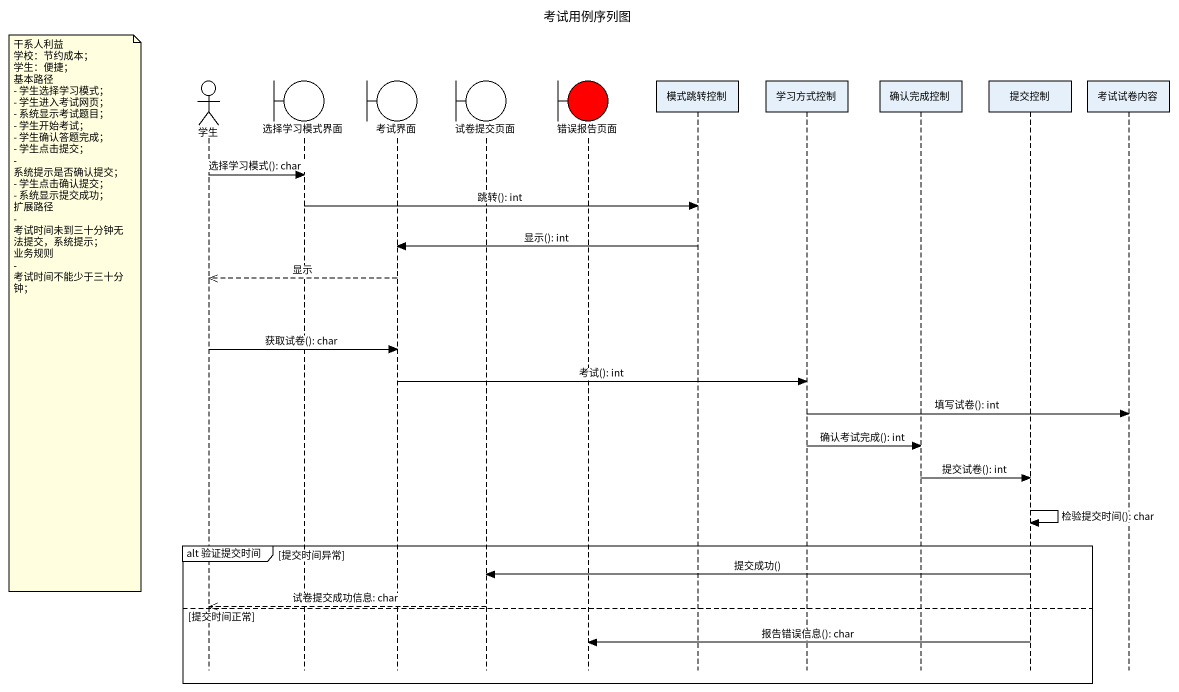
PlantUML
@startuml
title 考试用例序列图
hide footbox
actor 学生
boundary 选择学习模式界面
boundary 考试界面
boundary 试卷提交页面
boundary 错误报告页面 #FF0000
participant 模式跳转控制
participant 学习方式控制
participant 确认完成控制
participant 提交控制
participant 考试试卷内容

学生 -> 选择学习模式界面 : 选择学习模式(): char
选择学习模式界面 -> 模式跳转控制 : 跳转(): int
模式跳转控制 -> 考试界面 : 显示(): int
考试界面 -->> 学生 : 显示
note left of 学生
  干系人利益
  学校：节约成本；
  学生：便捷；
  基本路径
  - 学生选择学习模式；
  - 学生进入考试网页；
  - 系统显示考试题目；
  - 学生开始考试；
  - 学生确认答题完成；
  - 学生点击提交；
  - 系统提示是否确认提交；
  - 学生点击确认提交；
  - 系统显示提交成功；
  扩展路径
  - 考试时间未到三十分钟无法提交，系统提示；
  业务规则
  - 考试时间不能少于三十分钟；
end note
学生 -> 考试界面 : 获取试卷(): char
考试界面 -> 学习方式控制 : 考试(): int
学习方式控制 -> 考试试卷内容 : 填写试卷(): int
学习方式控制 -> 确认完成控制 : 确认考试完成(): int
确认完成控制 -> 提交控制 : 提交试卷(): int
提交控制 -> 提交控制 : 检验提交时间(): char
group alt 验证提交时间 [提交时间异常]
  提交控制 -> 试卷提交页面 : 提交成功()
  试卷提交页面 -->> 学生 : 试卷提交成功信息: char
else 提交时间正常
  提交控制 -> 错误报告页面 : 报告错误信息(): char
end
@enduml
